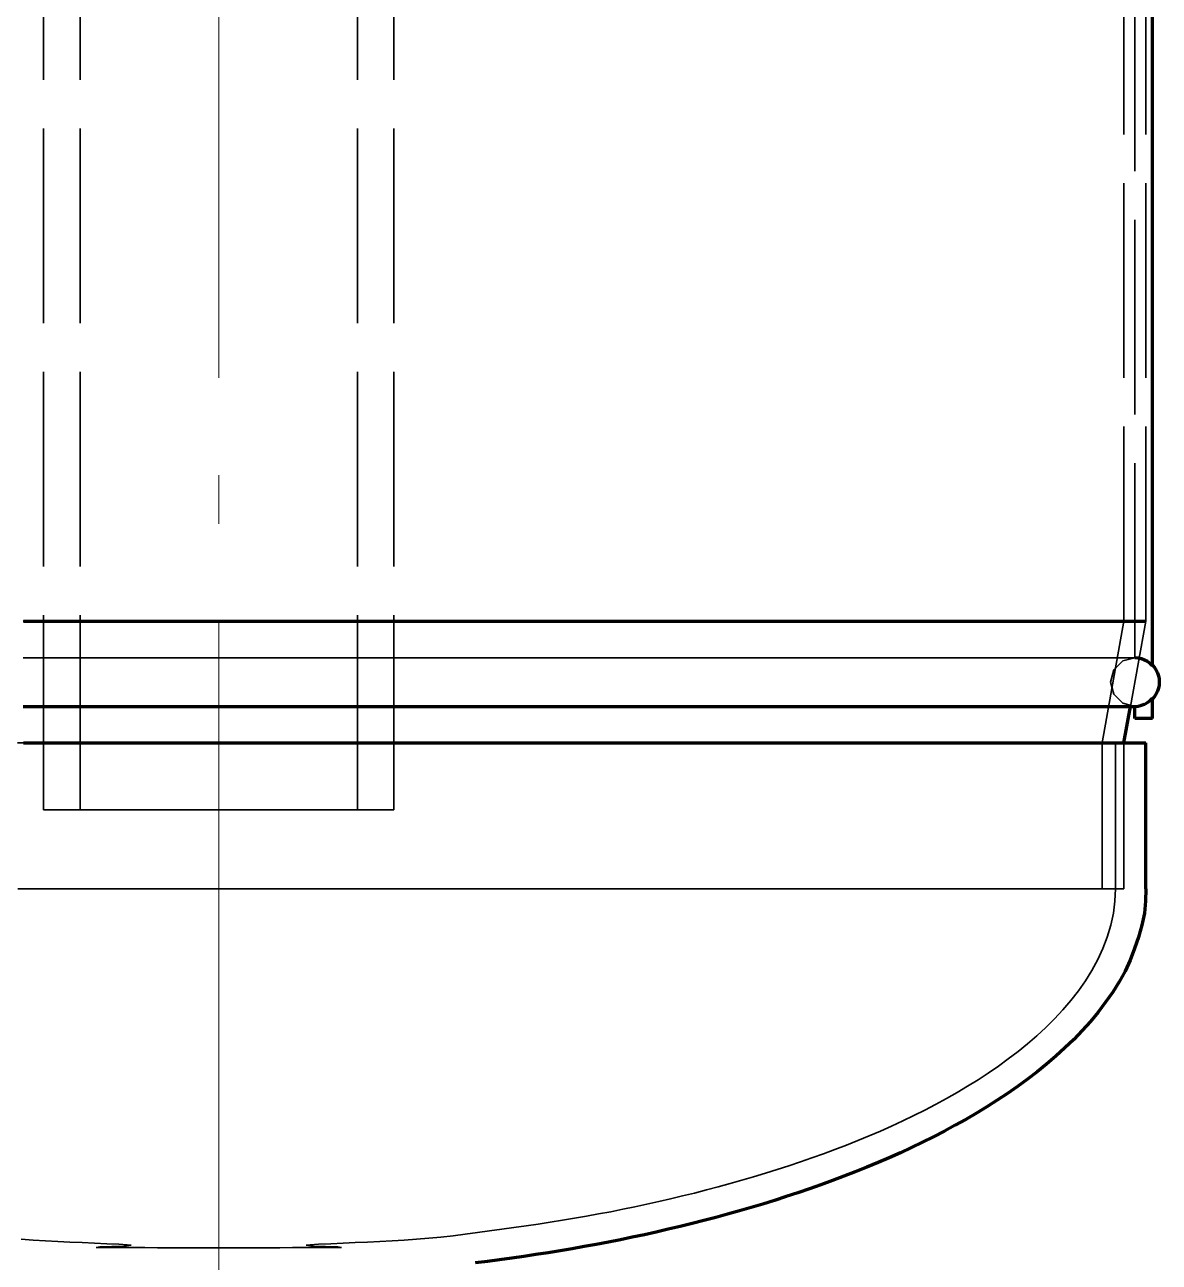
# Model space of a CAD drawing. Header units: millimetres. Extents: x 0 to 2208, y 0 to 420.
# Drawn here: x 194.55 to 217.86, y 99.3 to 124.73 of the extents above; entities that cross this region are included whole.
import ezdxf

# ---------------------------------------------------------------- set-up
doc = ezdxf.new("R2010")
doc.units = ezdxf.units.MM
doc.linetypes.add('IRAM-E-TRAZOS', pattern=[5, 4, -1])
doc.linetypes.add('IRAM-F-TRAZO-PUNTO', pattern=[20, 15, -2, 1, -2])
for name, color, linetype, lineweight in [('01-VISIBLE', 7, 'CONTINUOUS', 70), ('02-OCULTA', 4, 'IRAM-E-TRAZOS', 35), ('03-EJE', 1, 'IRAM-F-TRAZO-PUNTO', 18)]:
    doc.layers.add(name, color=color, linetype=linetype, lineweight=lineweight)

msp = doc.modelspace()

# ---------------------------------------------------------------- linework, layer by layer
at = {"layer": '01-VISIBLE'}
for p, q in [((217.72, 111.554), (217.72, 126.414)), ((217.72, 110.473), (217.72, 110.892)), ((217.135, 109.973), (217.27, 110.723)), ((217.36, 110.473), (217.36, 110.723)), ((217.72, 110.473), (217.36, 110.473)), ((217.585, 106.973), (217.585, 109.973))]:
    msp.add_line(p, q, dxfattribs=at)
for points in [[(194.524, 112.473), (194.775, 112.473), (195.026, 112.473), (195.276, 112.473), (195.527, 112.473), (195.778, 112.473), (196.028, 112.473), (196.279, 112.473), (196.53, 112.473), (196.78, 112.473), (197.031, 112.473), (197.282, 112.473), (197.532, 112.473), (197.783, 112.473), (198.034, 112.473), (198.284, 112.473), (198.535, 112.473), (198.786, 112.473), (199.036, 112.473), (199.287, 112.473), (199.538, 112.473), (199.788, 112.473), (200.039, 112.473), (200.29, 112.473), (200.54, 112.473), (200.791, 112.473), (201.042, 112.473), (201.292, 112.473), (201.543, 112.473), (201.794, 112.473), (202.044, 112.473), (202.295, 112.473), (202.546, 112.473), (202.796, 112.473), (203.047, 112.473), (203.297, 112.473), (203.548, 112.473), (203.799, 112.473), (204.049, 112.473), (204.3, 112.473), (204.551, 112.473), (204.801, 112.473), (205.052, 112.473), (205.303, 112.473), (205.553, 112.473), (205.804, 112.473), (206.055, 112.473), (206.305, 112.473), (206.556, 112.473), (206.807, 112.473), (207.057, 112.473), (207.308, 112.473), (207.559, 112.473), (207.809, 112.473), (208.06, 112.473), (208.311, 112.473), (208.561, 112.473), (208.812, 112.473), (209.063, 112.473), (209.313, 112.473), (209.564, 112.473), (209.815, 112.473), (210.065, 112.473), (210.316, 112.473), (210.567, 112.473), (210.817, 112.473), (211.068, 112.473), (211.319, 112.473), (211.569, 112.473), (211.82, 112.473), (212.071, 112.473), (212.321, 112.473), (212.572, 112.473), (212.822, 112.473), (213.073, 112.473), (213.324, 112.473), (213.574, 112.473), (213.825, 112.473), (214.076, 112.473), (214.326, 112.473), (214.577, 112.473), (214.828, 112.473), (215.078, 112.473), (215.329, 112.473), (215.58, 112.473), (215.83, 112.473), (216.081, 112.473), (216.332, 112.473), (216.582, 112.473), (216.833, 112.473), (217.084, 112.473), (217.334, 112.473), (217.585, 112.473)], [(217.72, 111.554), (217.672, 111.602), (217.617, 111.643), (217.557, 111.676), (217.494, 111.7), (217.428, 111.716), (217.36, 111.723)], [(217.72, 111.57), (217.761, 111.521), (217.796, 111.468), (217.824, 111.41), (217.844, 111.349), (217.856, 111.287), (217.86, 111.223)], [(217.86, 111.223), (217.856, 111.159), (217.844, 111.096), (217.824, 111.036), (217.796, 110.978), (217.761, 110.925), (217.72, 110.876)], [(217.36, 110.723), (217.428, 110.73), (217.494, 110.746), (217.557, 110.77), (217.617, 110.803), (217.672, 110.844), (217.72, 110.892)], [(194.519, 110.723), (194.77, 110.723), (195.021, 110.723), (195.272, 110.723), (195.523, 110.723), (195.774, 110.723), (196.025, 110.723), (196.276, 110.723), (196.527, 110.723), (196.778, 110.723), (197.029, 110.723), (197.28, 110.723), (197.531, 110.723), (197.782, 110.723), (198.033, 110.723), (198.284, 110.723), (198.535, 110.723), (198.786, 110.723), (199.037, 110.723), (199.288, 110.723), (199.539, 110.723), (199.79, 110.723), (200.041, 110.723), (200.292, 110.723), (200.543, 110.723), (200.794, 110.723), (201.045, 110.723), (201.296, 110.723), (201.547, 110.723), (201.798, 110.723), (202.049, 110.723), (202.3, 110.723), (202.551, 110.723), (202.802, 110.723), (203.053, 110.723), (203.304, 110.723), (203.555, 110.723), (203.806, 110.723), (204.057, 110.723), (204.308, 110.723), (204.559, 110.723), (204.81, 110.723), (205.061, 110.723), (205.312, 110.723), (205.563, 110.723), (205.814, 110.723), (206.065, 110.723), (206.316, 110.723), (206.567, 110.723), (206.818, 110.723), (207.069, 110.723), (207.32, 110.723), (207.571, 110.723), (207.822, 110.723), (208.073, 110.723), (208.324, 110.723), (208.575, 110.723), (208.826, 110.723), (209.077, 110.723), (209.328, 110.723), (209.579, 110.723), (209.83, 110.723), (210.081, 110.723), (210.332, 110.723), (210.583, 110.723), (210.834, 110.723), (211.085, 110.723), (211.336, 110.723), (211.587, 110.723), (211.838, 110.723), (212.089, 110.723), (212.34, 110.723), (212.591, 110.723), (212.842, 110.723), (213.093, 110.723), (213.344, 110.723), (213.595, 110.723), (213.846, 110.723), (214.097, 110.723), (214.348, 110.723), (214.599, 110.723), (214.85, 110.723), (215.101, 110.723), (215.352, 110.723), (215.603, 110.723), (215.854, 110.723), (216.105, 110.723), (216.356, 110.723), (216.607, 110.723), (216.858, 110.723), (217.109, 110.723), (217.36, 110.723)], [(217.36, 110.723), (217.36, 110.723), (217.36, 110.723), (217.36, 110.723), (217.36, 110.723), (217.36, 110.723), (217.36, 110.723)], [(194.524, 109.973), (194.775, 109.973), (195.026, 109.973), (195.276, 109.973), (195.527, 109.973), (195.778, 109.973), (196.028, 109.973), (196.279, 109.973), (196.53, 109.973), (196.78, 109.973), (197.031, 109.973), (197.282, 109.973), (197.532, 109.973), (197.783, 109.973), (198.034, 109.973), (198.284, 109.973), (198.535, 109.973), (198.786, 109.973), (199.036, 109.973), (199.287, 109.973), (199.538, 109.973), (199.788, 109.973), (200.039, 109.973), (200.29, 109.973), (200.54, 109.973), (200.791, 109.973), (201.042, 109.973), (201.292, 109.973), (201.543, 109.973), (201.794, 109.973), (202.044, 109.973), (202.295, 109.973), (202.546, 109.973), (202.796, 109.973), (203.047, 109.973), (203.297, 109.973), (203.548, 109.973), (203.799, 109.973), (204.049, 109.973), (204.3, 109.973), (204.551, 109.973), (204.801, 109.973), (205.052, 109.973), (205.303, 109.973), (205.553, 109.973), (205.804, 109.973), (206.055, 109.973), (206.305, 109.973), (206.556, 109.973), (206.807, 109.973), (207.057, 109.973), (207.308, 109.973), (207.559, 109.973), (207.809, 109.973), (208.06, 109.973), (208.311, 109.973), (208.561, 109.973), (208.812, 109.973), (209.063, 109.973), (209.313, 109.973), (209.564, 109.973), (209.815, 109.973), (210.065, 109.973), (210.316, 109.973), (210.567, 109.973), (210.817, 109.973), (211.068, 109.973), (211.319, 109.973), (211.569, 109.973), (211.82, 109.973), (212.071, 109.973), (212.321, 109.973), (212.572, 109.973), (212.822, 109.973), (213.073, 109.973), (213.324, 109.973), (213.574, 109.973), (213.825, 109.973), (214.076, 109.973), (214.326, 109.973), (214.577, 109.973), (214.828, 109.973), (215.078, 109.973), (215.329, 109.973), (215.58, 109.973), (215.83, 109.973), (216.081, 109.973), (216.332, 109.973), (216.582, 109.973), (216.833, 109.973), (217.084, 109.973), (217.334, 109.973), (217.585, 109.973)], [(217.585, 106.973), (217.579, 106.721), (217.555, 106.471), (217.503, 106.225), (217.433, 105.983), (217.353, 105.745), (217.262, 105.51), (217.157, 105.282), (217.036, 105.061), (216.903, 104.848), (216.758, 104.642), (216.605, 104.442), (216.445, 104.248), (216.277, 104.061), (216.103, 103.879), (215.922, 103.704), (215.736, 103.535), (215.545, 103.371), (215.35, 103.213), (215.15, 103.06), (214.947, 102.911), (214.74, 102.768), (214.53, 102.629), (214.318, 102.494), (214.103, 102.363), (213.886, 102.236), (213.666, 102.113), (213.445, 101.994), (213.222, 101.878), (212.997, 101.765), (212.77, 101.656), (212.542, 101.55), (212.312, 101.447), (212.081, 101.348), (211.849, 101.251), (211.615, 101.157), (211.381, 101.065), (211.145, 100.977), (210.909, 100.891), (210.672, 100.807), (210.434, 100.726), (210.195, 100.647), (209.955, 100.57), (209.715, 100.496), (209.474, 100.423), (209.232, 100.353), (208.99, 100.285), (208.747, 100.219), (208.504, 100.155), (208.26, 100.094), (208.015, 100.034), (207.771, 99.976), (207.525, 99.92), (207.28, 99.865), (207.033, 99.813), (206.787, 99.762), (206.54, 99.714), (206.293, 99.666), (206.046, 99.621), (205.798, 99.577), (205.55, 99.535), (205.301, 99.495), (205.053, 99.456), (204.804, 99.419), (204.555, 99.383), (204.306, 99.349), (204.056, 99.316), (203.806, 99.285)]]:
    msp.add_lwpolyline(points, dxfattribs=at)
at = {"layer": '02-OCULTA'}
for p, q in [((194.935, 108.598), (194.935, 243.673)), ((195.685, 108.598), (195.685, 243.673)), ((201.385, 108.598), (201.385, 243.673)), ((202.135, 108.598), (202.135, 243.673)), ((217.135, 112.473), (217.135, 233.168)), ((217.36, 111.723), (217.36, 232.668)), ((217.36, 111.723), (217.36, 232.668)), ((217.585, 112.473), (217.585, 232.668)), ((217.72, 111.554), (217.72, 232.668)), ((216.685, 109.973), (217.135, 112.473)), ((217.27, 110.723), (217.585, 112.473)), ((217.72, 110.473), (217.72, 110.892)), ((217.36, 110.473), (217.36, 110.723)), ((217.72, 110.473), (217.36, 110.473)), ((216.685, 106.973), (216.685, 109.973)), ((216.96, 109.973), (216.96, 106.973)), ((217.135, 106.973), (217.135, 109.973))]:
    msp.add_line(p, q, dxfattribs=at)
for points in [[(198.535, 112.473), (198.284, 112.473), (198.032, 112.473), (197.781, 112.473), (197.53, 112.473), (197.278, 112.473), (197.027, 112.473), (196.776, 112.473), (196.524, 112.473), (196.273, 112.473), (196.021, 112.473), (195.77, 112.473), (195.519, 112.473), (195.267, 112.473), (195.016, 112.473), (194.765, 112.473), (194.513, 112.473)], [(194.513, 112.473), (194.765, 112.473), (195.016, 112.473), (195.267, 112.473), (195.519, 112.473), (195.77, 112.473), (196.021, 112.473), (196.273, 112.473), (196.524, 112.473), (196.776, 112.473), (197.027, 112.473), (197.278, 112.473), (197.53, 112.473), (197.781, 112.473), (198.032, 112.473), (198.284, 112.473), (198.535, 112.473), (198.786, 112.473), (199.038, 112.473), (199.289, 112.473), (199.54, 112.473), (199.792, 112.473), (200.043, 112.473), (200.294, 112.473), (200.546, 112.473), (200.797, 112.473), (201.049, 112.473), (201.3, 112.473), (201.551, 112.473), (201.803, 112.473), (202.054, 112.473), (202.305, 112.473), (202.557, 112.473), (202.808, 112.473), (203.059, 112.473), (203.311, 112.473), (203.562, 112.473), (203.813, 112.473), (204.065, 112.473), (204.316, 112.473), (204.567, 112.473), (204.819, 112.473), (205.07, 112.473), (205.321, 112.473), (205.573, 112.473), (205.824, 112.473), (206.076, 112.473), (206.327, 112.473), (206.578, 112.473), (206.83, 112.473), (207.081, 112.473), (207.332, 112.473), (207.584, 112.473), (207.835, 112.473), (208.086, 112.473), (208.338, 112.473), (208.589, 112.473), (208.84, 112.473), (209.092, 112.473), (209.343, 112.473), (209.594, 112.473), (209.846, 112.473), (210.097, 112.473), (210.349, 112.473), (210.6, 112.473), (210.851, 112.473), (211.103, 112.473), (211.354, 112.473), (211.605, 112.473), (211.857, 112.473), (212.108, 112.473), (212.359, 112.473), (212.611, 112.473), (212.862, 112.473), (213.113, 112.473), (213.365, 112.473), (213.616, 112.473), (213.867, 112.473), (214.119, 112.473), (214.37, 112.473), (214.621, 112.473), (214.873, 112.473), (215.124, 112.473), (215.376, 112.473), (215.627, 112.473), (215.878, 112.473), (216.13, 112.473), (216.381, 112.473), (216.632, 112.473), (216.884, 112.473), (217.135, 112.473)], [(198.535, 112.473), (198.284, 112.473), (198.034, 112.473), (197.783, 112.473), (197.532, 112.473), (197.282, 112.473), (197.031, 112.473), (196.78, 112.473), (196.53, 112.473), (196.279, 112.473), (196.028, 112.473), (195.778, 112.473), (195.527, 112.473), (195.276, 112.473), (195.026, 112.473), (194.775, 112.473), (194.524, 112.473)], [(217.585, 112.473), (217.334, 112.473), (217.084, 112.473), (216.833, 112.473), (216.582, 112.473), (216.332, 112.473), (216.081, 112.473), (215.83, 112.473), (215.58, 112.473), (215.329, 112.473), (215.078, 112.473), (214.828, 112.473), (214.577, 112.473), (214.326, 112.473), (214.076, 112.473), (213.825, 112.473), (213.574, 112.473), (213.324, 112.473), (213.073, 112.473), (212.822, 112.473), (212.572, 112.473), (212.321, 112.473), (212.071, 112.473), (211.82, 112.473), (211.569, 112.473), (211.319, 112.473), (211.068, 112.473), (210.817, 112.473), (210.567, 112.473), (210.316, 112.473), (210.065, 112.473), (209.815, 112.473), (209.564, 112.473), (209.313, 112.473), (209.063, 112.473), (208.812, 112.473), (208.561, 112.473), (208.311, 112.473), (208.06, 112.473), (207.809, 112.473), (207.559, 112.473), (207.308, 112.473), (207.057, 112.473), (206.807, 112.473), (206.556, 112.473), (206.305, 112.473), (206.055, 112.473), (205.804, 112.473), (205.553, 112.473), (205.303, 112.473), (205.052, 112.473), (204.801, 112.473), (204.551, 112.473), (204.3, 112.473), (204.049, 112.473), (203.799, 112.473), (203.548, 112.473), (203.297, 112.473), (203.047, 112.473), (202.796, 112.473), (202.546, 112.473), (202.295, 112.473), (202.044, 112.473), (201.794, 112.473), (201.543, 112.473), (201.292, 112.473), (201.042, 112.473), (200.791, 112.473), (200.54, 112.473), (200.29, 112.473), (200.039, 112.473), (199.788, 112.473), (199.538, 112.473), (199.287, 112.473), (199.036, 112.473), (198.786, 112.473), (198.535, 112.473)], [(217.135, 112.473), (216.884, 112.473), (216.632, 112.473), (216.381, 112.473), (216.13, 112.473), (215.878, 112.473), (215.627, 112.473), (215.376, 112.473), (215.124, 112.473), (214.873, 112.473), (214.621, 112.473), (214.37, 112.473), (214.119, 112.473), (213.867, 112.473), (213.616, 112.473), (213.365, 112.473), (213.113, 112.473), (212.862, 112.473), (212.611, 112.473), (212.359, 112.473), (212.108, 112.473), (211.857, 112.473), (211.605, 112.473), (211.354, 112.473), (211.103, 112.473), (210.851, 112.473), (210.6, 112.473), (210.349, 112.473), (210.097, 112.473), (209.846, 112.473), (209.594, 112.473), (209.343, 112.473), (209.092, 112.473), (208.84, 112.473), (208.589, 112.473), (208.338, 112.473), (208.086, 112.473), (207.835, 112.473), (207.584, 112.473), (207.332, 112.473), (207.081, 112.473), (206.83, 112.473), (206.578, 112.473), (206.327, 112.473), (206.076, 112.473), (205.824, 112.473), (205.573, 112.473), (205.321, 112.473), (205.07, 112.473), (204.819, 112.473), (204.567, 112.473), (204.316, 112.473), (204.065, 112.473), (203.813, 112.473), (203.562, 112.473), (203.311, 112.473), (203.059, 112.473), (202.808, 112.473), (202.557, 112.473), (202.305, 112.473), (202.054, 112.473), (201.803, 112.473), (201.551, 112.473), (201.3, 112.473), (201.049, 112.473), (200.797, 112.473), (200.546, 112.473), (200.294, 112.473), (200.043, 112.473), (199.792, 112.473), (199.54, 112.473), (199.289, 112.473), (199.038, 112.473), (198.786, 112.473), (198.535, 112.473)], [(198.535, 111.723), (198.284, 111.723), (198.033, 111.723), (197.782, 111.723), (197.531, 111.723), (197.28, 111.723), (197.029, 111.723), (196.778, 111.723), (196.527, 111.723), (196.276, 111.723), (196.025, 111.723), (195.774, 111.723), (195.523, 111.723), (195.272, 111.723), (195.021, 111.723), (194.77, 111.723), (194.519, 111.723)], [(217.36, 111.723), (217.109, 111.723), (216.858, 111.723), (216.607, 111.723), (216.356, 111.723), (216.105, 111.723), (215.854, 111.723), (215.603, 111.723), (215.352, 111.723), (215.101, 111.723), (214.85, 111.723), (214.599, 111.723), (214.348, 111.723), (214.097, 111.723), (213.846, 111.723), (213.595, 111.723), (213.344, 111.723), (213.093, 111.723), (212.842, 111.723), (212.591, 111.723), (212.34, 111.723), (212.089, 111.723), (211.838, 111.723), (211.587, 111.723), (211.336, 111.723), (211.085, 111.723), (210.834, 111.723), (210.583, 111.723), (210.332, 111.723), (210.081, 111.723), (209.83, 111.723), (209.579, 111.723), (209.328, 111.723), (209.077, 111.723), (208.826, 111.723), (208.575, 111.723), (208.324, 111.723), (208.073, 111.723), (207.822, 111.723), (207.571, 111.723), (207.32, 111.723), (207.069, 111.723), (206.818, 111.723), (206.567, 111.723), (206.316, 111.723), (206.065, 111.723), (205.814, 111.723), (205.563, 111.723), (205.312, 111.723), (205.061, 111.723), (204.81, 111.723), (204.559, 111.723), (204.308, 111.723), (204.057, 111.723), (203.806, 111.723), (203.555, 111.723), (203.304, 111.723), (203.053, 111.723), (202.802, 111.723), (202.551, 111.723), (202.3, 111.723), (202.049, 111.723), (201.798, 111.723), (201.547, 111.723), (201.296, 111.723), (201.045, 111.723), (200.794, 111.723), (200.543, 111.723), (200.292, 111.723), (200.041, 111.723), (199.79, 111.723), (199.539, 111.723), (199.288, 111.723), (199.037, 111.723), (198.786, 111.723), (198.535, 111.723), (198.284, 111.723), (198.033, 111.723), (197.782, 111.723), (197.531, 111.723), (197.28, 111.723), (197.029, 111.723), (196.778, 111.723), (196.527, 111.723), (196.276, 111.723), (196.025, 111.723), (195.774, 111.723), (195.523, 111.723), (195.272, 111.723), (195.021, 111.723), (194.77, 111.723), (194.519, 111.723)], [(217.36, 111.723), (217.109, 111.723), (216.858, 111.723), (216.607, 111.723), (216.356, 111.723), (216.105, 111.723), (215.854, 111.723), (215.603, 111.723), (215.352, 111.723), (215.101, 111.723), (214.85, 111.723), (214.599, 111.723), (214.348, 111.723), (214.097, 111.723), (213.846, 111.723), (213.595, 111.723), (213.344, 111.723), (213.093, 111.723), (212.842, 111.723), (212.591, 111.723), (212.34, 111.723), (212.089, 111.723), (211.838, 111.723), (211.587, 111.723), (211.336, 111.723), (211.085, 111.723), (210.834, 111.723), (210.583, 111.723), (210.332, 111.723), (210.081, 111.723), (209.83, 111.723), (209.579, 111.723), (209.328, 111.723), (209.077, 111.723), (208.826, 111.723), (208.575, 111.723), (208.324, 111.723), (208.073, 111.723), (207.822, 111.723), (207.571, 111.723), (207.32, 111.723), (207.069, 111.723), (206.818, 111.723), (206.567, 111.723), (206.316, 111.723), (206.065, 111.723), (205.814, 111.723), (205.563, 111.723), (205.312, 111.723), (205.061, 111.723), (204.81, 111.723), (204.559, 111.723), (204.308, 111.723), (204.057, 111.723), (203.806, 111.723), (203.555, 111.723), (203.304, 111.723), (203.053, 111.723), (202.802, 111.723), (202.551, 111.723), (202.3, 111.723), (202.049, 111.723), (201.798, 111.723), (201.547, 111.723), (201.296, 111.723), (201.045, 111.723), (200.794, 111.723), (200.543, 111.723), (200.292, 111.723), (200.041, 111.723), (199.79, 111.723), (199.539, 111.723), (199.288, 111.723), (199.037, 111.723), (198.786, 111.723), (198.535, 111.723)], [(217.36, 110.723), (217.11, 110.79), (216.927, 110.973), (216.86, 111.223), (216.927, 111.473), (217.11, 111.656), (217.36, 111.723)], [(217.72, 111.554), (217.672, 111.602), (217.617, 111.643), (217.557, 111.676), (217.494, 111.7), (217.428, 111.716), (217.36, 111.723)], [(217.36, 111.723), (217.36, 111.723), (217.36, 111.723), (217.36, 111.723), (217.36, 111.723), (217.36, 111.723), (217.36, 111.723)], [(217.72, 111.554), (217.72, 111.557), (217.72, 111.559), (217.72, 111.562), (217.72, 111.565), (217.72, 111.567), (217.72, 111.57)], [(217.72, 111.57), (217.72, 111.567), (217.72, 111.565), (217.72, 111.562), (217.72, 111.559), (217.72, 111.557), (217.72, 111.554)], [(217.36, 110.723), (217.428, 110.73), (217.494, 110.746), (217.557, 110.77), (217.617, 110.803), (217.672, 110.844), (217.72, 110.892)], [(217.72, 110.892), (217.72, 110.889), (217.72, 110.887), (217.72, 110.884), (217.72, 110.881), (217.72, 110.879), (217.72, 110.876)], [(217.72, 110.876), (217.72, 110.879), (217.72, 110.881), (217.72, 110.884), (217.72, 110.887), (217.72, 110.889), (217.72, 110.892)], [(198.535, 110.723), (198.284, 110.723), (198.033, 110.723), (197.782, 110.723), (197.531, 110.723), (197.28, 110.723), (197.029, 110.723), (196.778, 110.723), (196.527, 110.723), (196.276, 110.723), (196.025, 110.723), (195.774, 110.723), (195.523, 110.723), (195.272, 110.723), (195.021, 110.723), (194.77, 110.723), (194.519, 110.723)], [(198.535, 110.723), (198.786, 110.723), (199.037, 110.723), (199.288, 110.723), (199.539, 110.723), (199.79, 110.723), (200.041, 110.723), (200.292, 110.723), (200.543, 110.723), (200.794, 110.723), (201.045, 110.723), (201.296, 110.723), (201.547, 110.723), (201.798, 110.723), (202.049, 110.723), (202.3, 110.723), (202.551, 110.723), (202.802, 110.723), (203.053, 110.723), (203.304, 110.723), (203.555, 110.723), (203.806, 110.723), (204.057, 110.723), (204.308, 110.723), (204.559, 110.723), (204.81, 110.723), (205.061, 110.723), (205.312, 110.723), (205.563, 110.723), (205.814, 110.723), (206.065, 110.723), (206.316, 110.723), (206.567, 110.723), (206.818, 110.723), (207.069, 110.723), (207.32, 110.723), (207.571, 110.723), (207.822, 110.723), (208.073, 110.723), (208.324, 110.723), (208.575, 110.723), (208.826, 110.723), (209.077, 110.723), (209.328, 110.723), (209.579, 110.723), (209.83, 110.723), (210.081, 110.723), (210.332, 110.723), (210.583, 110.723), (210.834, 110.723), (211.085, 110.723), (211.336, 110.723), (211.587, 110.723), (211.838, 110.723), (212.089, 110.723), (212.34, 110.723), (212.591, 110.723), (212.842, 110.723), (213.093, 110.723), (213.344, 110.723), (213.595, 110.723), (213.846, 110.723), (214.097, 110.723), (214.348, 110.723), (214.599, 110.723), (214.85, 110.723), (215.101, 110.723), (215.352, 110.723), (215.603, 110.723), (215.854, 110.723), (216.105, 110.723), (216.356, 110.723), (216.607, 110.723), (216.858, 110.723), (217.109, 110.723), (217.36, 110.723)], [(217.36, 110.723), (217.36, 110.723), (217.36, 110.723), (217.36, 110.723), (217.36, 110.723), (217.36, 110.723), (217.36, 110.723)], [(217.36, 110.723), (217.36, 110.723), (217.36, 110.723), (217.36, 110.723), (217.36, 110.723), (217.36, 110.723), (217.36, 110.723)], [(194.399, 109.973), (194.649, 109.973), (194.9, 109.973), (195.151, 109.973), (195.401, 109.973), (195.652, 109.973), (195.903, 109.973), (196.154, 109.973), (196.404, 109.973), (196.655, 109.973), (196.906, 109.973), (197.156, 109.973), (197.407, 109.973), (197.658, 109.973), (197.908, 109.973), (198.159, 109.973), (198.41, 109.973), (198.66, 109.973), (198.911, 109.973), (199.162, 109.973), (199.412, 109.973), (199.663, 109.973), (199.914, 109.973), (200.164, 109.973), (200.415, 109.973), (200.666, 109.973), (200.916, 109.973), (201.167, 109.973), (201.418, 109.973), (201.669, 109.973), (201.919, 109.973), (202.17, 109.973), (202.421, 109.973), (202.671, 109.973), (202.922, 109.973), (203.173, 109.973), (203.423, 109.973), (203.674, 109.973), (203.925, 109.973), (204.175, 109.973), (204.426, 109.973), (204.677, 109.973), (204.927, 109.973), (205.178, 109.973), (205.429, 109.973), (205.679, 109.973), (205.93, 109.973), (206.181, 109.973), (206.431, 109.973), (206.682, 109.973), (206.933, 109.973), (207.183, 109.973), (207.434, 109.973), (207.685, 109.973), (207.936, 109.973), (208.186, 109.973), (208.437, 109.973), (208.688, 109.973), (208.938, 109.973), (209.189, 109.973), (209.44, 109.973), (209.69, 109.973), (209.941, 109.973), (210.192, 109.973), (210.442, 109.973), (210.693, 109.973), (210.944, 109.973), (211.194, 109.973), (211.445, 109.973), (211.696, 109.973), (211.946, 109.973), (212.197, 109.973), (212.448, 109.973), (212.698, 109.973), (212.949, 109.973), (213.2, 109.973), (213.45, 109.973), (213.701, 109.973), (213.952, 109.973), (214.203, 109.973), (214.453, 109.973), (214.704, 109.973), (214.955, 109.973), (215.205, 109.973), (215.456, 109.973), (215.707, 109.973), (215.957, 109.973), (216.208, 109.973), (216.459, 109.973), (216.709, 109.973), (216.96, 109.973)], [(194.404, 109.973), (194.655, 109.973), (194.905, 109.973), (195.155, 109.973), (195.406, 109.973), (195.656, 109.973), (195.906, 109.973), (196.157, 109.973), (196.407, 109.973), (196.657, 109.973), (196.908, 109.973), (197.158, 109.973), (197.408, 109.973), (197.659, 109.973), (197.909, 109.973), (198.159, 109.973), (198.41, 109.973), (198.66, 109.973), (198.911, 109.973), (199.161, 109.973), (199.411, 109.973), (199.662, 109.973), (199.912, 109.973), (200.162, 109.973), (200.413, 109.973), (200.663, 109.973), (200.913, 109.973), (201.164, 109.973), (201.414, 109.973), (201.664, 109.973), (201.915, 109.973), (202.165, 109.973), (202.415, 109.973), (202.666, 109.973), (202.916, 109.973), (203.166, 109.973), (203.417, 109.973), (203.667, 109.973), (203.917, 109.973), (204.168, 109.973), (204.418, 109.973), (204.668, 109.973), (204.919, 109.973), (205.169, 109.973), (205.419, 109.973), (205.67, 109.973), (205.92, 109.973), (206.171, 109.973), (206.421, 109.973), (206.671, 109.973), (206.922, 109.973), (207.172, 109.973), (207.422, 109.973), (207.673, 109.973), (207.923, 109.973), (208.173, 109.973), (208.424, 109.973), (208.674, 109.973), (208.924, 109.973), (209.175, 109.973), (209.425, 109.973), (209.675, 109.973), (209.926, 109.973), (210.176, 109.973), (210.426, 109.973), (210.677, 109.973), (210.927, 109.973), (211.177, 109.973), (211.428, 109.973), (211.678, 109.973), (211.928, 109.973), (212.179, 109.973), (212.429, 109.973), (212.679, 109.973), (212.93, 109.973), (213.18, 109.973), (213.431, 109.973), (213.681, 109.973), (213.931, 109.973), (214.182, 109.973), (214.432, 109.973), (214.682, 109.973), (214.933, 109.973), (215.183, 109.973), (215.433, 109.973), (215.684, 109.973), (215.934, 109.973), (216.184, 109.973), (216.435, 109.973), (216.685, 109.973)], [(198.535, 109.973), (198.283, 109.973), (198.03, 109.973), (197.778, 109.973), (197.525, 109.973), (197.273, 109.973), (197.021, 109.973), (196.768, 109.973), (196.516, 109.973), (196.263, 109.973), (196.011, 109.973), (195.759, 109.973), (195.506, 109.973), (195.254, 109.973), (195.001, 109.973), (194.749, 109.973), (194.497, 109.973)], [(198.535, 109.973), (198.283, 109.973), (198.031, 109.973), (197.779, 109.973), (197.527, 109.973), (197.275, 109.973), (197.023, 109.973), (196.77, 109.973), (196.518, 109.973), (196.266, 109.973), (196.014, 109.973), (195.762, 109.973), (195.51, 109.973), (195.258, 109.973), (195.006, 109.973), (194.754, 109.973), (194.502, 109.973)], [(198.535, 109.973), (198.284, 109.973), (198.032, 109.973), (197.781, 109.973), (197.53, 109.973), (197.278, 109.973), (197.027, 109.973), (196.776, 109.973), (196.524, 109.973), (196.273, 109.973), (196.021, 109.973), (195.77, 109.973), (195.519, 109.973), (195.267, 109.973), (195.016, 109.973), (194.765, 109.973), (194.513, 109.973)], [(194.513, 109.973), (194.765, 109.973), (195.016, 109.973), (195.267, 109.973), (195.519, 109.973), (195.77, 109.973), (196.021, 109.973), (196.273, 109.973), (196.524, 109.973), (196.776, 109.973), (197.027, 109.973), (197.278, 109.973), (197.53, 109.973), (197.781, 109.973), (198.032, 109.973), (198.284, 109.973), (198.535, 109.973), (198.786, 109.973), (199.038, 109.973), (199.289, 109.973), (199.54, 109.973), (199.792, 109.973), (200.043, 109.973), (200.294, 109.973), (200.546, 109.973), (200.797, 109.973), (201.049, 109.973), (201.3, 109.973), (201.551, 109.973), (201.803, 109.973), (202.054, 109.973), (202.305, 109.973), (202.557, 109.973), (202.808, 109.973), (203.059, 109.973), (203.311, 109.973), (203.562, 109.973), (203.813, 109.973), (204.065, 109.973), (204.316, 109.973), (204.567, 109.973), (204.819, 109.973), (205.07, 109.973), (205.321, 109.973), (205.573, 109.973), (205.824, 109.973), (206.076, 109.973), (206.327, 109.973), (206.578, 109.973), (206.83, 109.973), (207.081, 109.973), (207.332, 109.973), (207.584, 109.973), (207.835, 109.973), (208.086, 109.973), (208.338, 109.973), (208.589, 109.973), (208.84, 109.973), (209.092, 109.973), (209.343, 109.973), (209.594, 109.973), (209.846, 109.973), (210.097, 109.973), (210.349, 109.973), (210.6, 109.973), (210.851, 109.973), (211.103, 109.973), (211.354, 109.973), (211.605, 109.973), (211.857, 109.973), (212.108, 109.973), (212.359, 109.973), (212.611, 109.973), (212.862, 109.973), (213.113, 109.973), (213.365, 109.973), (213.616, 109.973), (213.867, 109.973), (214.119, 109.973), (214.37, 109.973), (214.621, 109.973), (214.873, 109.973), (215.124, 109.973), (215.376, 109.973), (215.627, 109.973), (215.878, 109.973), (216.13, 109.973), (216.381, 109.973), (216.632, 109.973), (216.884, 109.973), (217.135, 109.973)], [(198.535, 109.973), (198.284, 109.973), (198.034, 109.973), (197.783, 109.973), (197.532, 109.973), (197.282, 109.973), (197.031, 109.973), (196.78, 109.973), (196.53, 109.973), (196.279, 109.973), (196.028, 109.973), (195.778, 109.973), (195.527, 109.973), (195.276, 109.973), (195.026, 109.973), (194.775, 109.973), (194.524, 109.973)], [(217.135, 109.973), (216.884, 109.973), (216.632, 109.973), (216.381, 109.973), (216.13, 109.973), (215.878, 109.973), (215.627, 109.973), (215.376, 109.973), (215.124, 109.973), (214.873, 109.973), (214.621, 109.973), (214.37, 109.973), (214.119, 109.973), (213.867, 109.973), (213.616, 109.973), (213.365, 109.973), (213.113, 109.973), (212.862, 109.973), (212.611, 109.973), (212.359, 109.973), (212.108, 109.973), (211.857, 109.973), (211.605, 109.973), (211.354, 109.973), (211.103, 109.973), (210.851, 109.973), (210.6, 109.973), (210.349, 109.973), (210.097, 109.973), (209.846, 109.973), (209.594, 109.973), (209.343, 109.973), (209.092, 109.973), (208.84, 109.973), (208.589, 109.973), (208.338, 109.973), (208.086, 109.973), (207.835, 109.973), (207.584, 109.973), (207.332, 109.973), (207.081, 109.973), (206.83, 109.973), (206.578, 109.973), (206.327, 109.973), (206.076, 109.973), (205.824, 109.973), (205.573, 109.973), (205.321, 109.973), (205.07, 109.973), (204.819, 109.973), (204.567, 109.973), (204.316, 109.973), (204.065, 109.973), (203.813, 109.973), (203.562, 109.973), (203.311, 109.973), (203.059, 109.973), (202.808, 109.973), (202.557, 109.973), (202.305, 109.973), (202.054, 109.973), (201.803, 109.973), (201.551, 109.973), (201.3, 109.973), (201.049, 109.973), (200.797, 109.973), (200.546, 109.973), (200.294, 109.973), (200.043, 109.973), (199.792, 109.973), (199.54, 109.973), (199.289, 109.973), (199.038, 109.973), (198.786, 109.973), (198.535, 109.973)], [(216.685, 109.973), (216.433, 109.973), (216.181, 109.973), (215.929, 109.973), (215.677, 109.973), (215.425, 109.973), (215.172, 109.973), (214.92, 109.973), (214.668, 109.973), (214.416, 109.973), (214.164, 109.973), (213.912, 109.973), (213.66, 109.973), (213.408, 109.973), (213.156, 109.973), (212.904, 109.973), (212.652, 109.973), (212.4, 109.973), (212.148, 109.973), (211.895, 109.973), (211.643, 109.973), (211.391, 109.973), (211.139, 109.973), (210.887, 109.973), (210.635, 109.973), (210.383, 109.973), (210.131, 109.973), (209.879, 109.973), (209.627, 109.973), (209.375, 109.973), (209.123, 109.973), (208.87, 109.973), (208.618, 109.973), (208.366, 109.973), (208.114, 109.973), (207.862, 109.973), (207.61, 109.973), (207.358, 109.973), (207.106, 109.973), (206.854, 109.973), (206.602, 109.973), (206.35, 109.973), (206.097, 109.973), (205.845, 109.973), (205.593, 109.973), (205.341, 109.973), (205.089, 109.973), (204.837, 109.973), (204.585, 109.973), (204.333, 109.973), (204.081, 109.973), (203.829, 109.973), (203.577, 109.973), (203.325, 109.973), (203.072, 109.973), (202.82, 109.973), (202.568, 109.973), (202.316, 109.973), (202.064, 109.973), (201.812, 109.973), (201.56, 109.973), (201.308, 109.973), (201.056, 109.973), (200.804, 109.973), (200.552, 109.973), (200.3, 109.973), (200.047, 109.973), (199.795, 109.973), (199.543, 109.973), (199.291, 109.973), (199.039, 109.973), (198.787, 109.973), (198.535, 109.973)], [(217.585, 109.973), (217.334, 109.973), (217.084, 109.973), (216.833, 109.973), (216.582, 109.973), (216.332, 109.973), (216.081, 109.973), (215.83, 109.973), (215.58, 109.973), (215.329, 109.973), (215.078, 109.973), (214.828, 109.973), (214.577, 109.973), (214.326, 109.973), (214.076, 109.973), (213.825, 109.973), (213.574, 109.973), (213.324, 109.973), (213.073, 109.973), (212.822, 109.973), (212.572, 109.973), (212.321, 109.973), (212.071, 109.973), (211.82, 109.973), (211.569, 109.973), (211.319, 109.973), (211.068, 109.973), (210.817, 109.973), (210.567, 109.973), (210.316, 109.973), (210.065, 109.973), (209.815, 109.973), (209.564, 109.973), (209.313, 109.973), (209.063, 109.973), (208.812, 109.973), (208.561, 109.973), (208.311, 109.973), (208.06, 109.973), (207.809, 109.973), (207.559, 109.973), (207.308, 109.973), (207.057, 109.973), (206.807, 109.973), (206.556, 109.973), (206.305, 109.973), (206.055, 109.973), (205.804, 109.973), (205.553, 109.973), (205.303, 109.973), (205.052, 109.973), (204.801, 109.973), (204.551, 109.973), (204.3, 109.973), (204.049, 109.973), (203.799, 109.973), (203.548, 109.973), (203.297, 109.973), (203.047, 109.973), (202.796, 109.973), (202.546, 109.973), (202.295, 109.973), (202.044, 109.973), (201.794, 109.973), (201.543, 109.973), (201.292, 109.973), (201.042, 109.973), (200.791, 109.973), (200.54, 109.973), (200.29, 109.973), (200.039, 109.973), (199.788, 109.973), (199.538, 109.973), (199.287, 109.973), (199.036, 109.973), (198.786, 109.973), (198.535, 109.973)], [(216.96, 109.973), (216.708, 109.973), (216.455, 109.973), (216.203, 109.973), (215.95, 109.973), (215.698, 109.973), (215.446, 109.973), (215.193, 109.973), (214.941, 109.973), (214.688, 109.973), (214.436, 109.973), (214.184, 109.973), (213.931, 109.973), (213.679, 109.973), (213.426, 109.973), (213.174, 109.973), (212.922, 109.973), (212.669, 109.973), (212.417, 109.973), (212.164, 109.973), (211.912, 109.973), (211.66, 109.973), (211.407, 109.973), (211.155, 109.973), (210.902, 109.973), (210.65, 109.973), (210.398, 109.973), (210.145, 109.973), (209.893, 109.973), (209.64, 109.973), (209.388, 109.973), (209.136, 109.973), (208.883, 109.973), (208.631, 109.973), (208.378, 109.973), (208.126, 109.973), (207.874, 109.973), (207.621, 109.973), (207.369, 109.973), (207.117, 109.973), (206.864, 109.973), (206.612, 109.973), (206.359, 109.973), (206.107, 109.973), (205.855, 109.973), (205.602, 109.973), (205.35, 109.973), (205.097, 109.973), (204.845, 109.973), (204.593, 109.973), (204.34, 109.973), (204.088, 109.973), (203.835, 109.973), (203.583, 109.973), (203.331, 109.973), (203.078, 109.973), (202.826, 109.973), (202.573, 109.973), (202.321, 109.973), (202.069, 109.973), (201.816, 109.973), (201.564, 109.973), (201.311, 109.973), (201.059, 109.973), (200.807, 109.973), (200.554, 109.973), (200.302, 109.973), (200.049, 109.973), (199.797, 109.973), (199.545, 109.973), (199.292, 109.973), (199.04, 109.973), (198.787, 109.973), (198.535, 109.973)], [(198.535, 108.598), (198.278, 108.598), (198.021, 108.598), (197.764, 108.598), (197.506, 108.598), (197.249, 108.598), (196.992, 108.598), (196.735, 108.598), (196.478, 108.598), (196.221, 108.598), (195.964, 108.598), (195.706, 108.598), (195.449, 108.598), (195.192, 108.598), (194.935, 108.598)], [(194.935, 108.598), (195.192, 108.598), (195.449, 108.598), (195.706, 108.598), (195.964, 108.598), (196.221, 108.598), (196.478, 108.598), (196.735, 108.598), (196.992, 108.598), (197.249, 108.598), (197.506, 108.598), (197.764, 108.598), (198.021, 108.598), (198.278, 108.598), (198.535, 108.598), (198.792, 108.598), (199.049, 108.598), (199.306, 108.598), (199.564, 108.598), (199.821, 108.598), (200.078, 108.598), (200.335, 108.598), (200.592, 108.598), (200.849, 108.598), (201.106, 108.598), (201.364, 108.598), (201.621, 108.598), (201.878, 108.598), (202.135, 108.598)], [(198.535, 108.598), (198.276, 108.598), (198.017, 108.598), (197.758, 108.598), (197.499, 108.598), (197.24, 108.598), (196.98, 108.598), (196.721, 108.598), (196.462, 108.598), (196.203, 108.598), (195.944, 108.598), (195.685, 108.598)], [(195.685, 108.598), (195.944, 108.598), (196.203, 108.598), (196.462, 108.598), (196.721, 108.598), (196.98, 108.598), (197.24, 108.598), (197.499, 108.598), (197.758, 108.598), (198.017, 108.598), (198.276, 108.598), (198.535, 108.598), (198.794, 108.598), (199.053, 108.598), (199.312, 108.598), (199.571, 108.598), (199.83, 108.598), (200.09, 108.598), (200.349, 108.598), (200.608, 108.598), (200.867, 108.598), (201.126, 108.598), (201.385, 108.598)], [(202.135, 108.598), (201.878, 108.598), (201.621, 108.598), (201.364, 108.598), (201.106, 108.598), (200.849, 108.598), (200.592, 108.598), (200.335, 108.598), (200.078, 108.598), (199.821, 108.598), (199.564, 108.598), (199.306, 108.598), (199.049, 108.598), (198.792, 108.598), (198.535, 108.598)], [(201.385, 108.598), (201.126, 108.598), (200.867, 108.598), (200.608, 108.598), (200.349, 108.598), (200.09, 108.598), (199.83, 108.598), (199.571, 108.598), (199.312, 108.598), (199.053, 108.598), (198.794, 108.598), (198.535, 108.598)], [(194.404, 106.973), (194.655, 106.973), (194.905, 106.973), (195.155, 106.973), (195.406, 106.973), (195.656, 106.973), (195.906, 106.973), (196.157, 106.973), (196.407, 106.973), (196.657, 106.973), (196.908, 106.973), (197.158, 106.973), (197.408, 106.973), (197.659, 106.973), (197.909, 106.973), (198.159, 106.973), (198.41, 106.973), (198.66, 106.973), (198.911, 106.973), (199.161, 106.973), (199.411, 106.973), (199.662, 106.973), (199.912, 106.973), (200.162, 106.973), (200.413, 106.973), (200.663, 106.973), (200.913, 106.973), (201.164, 106.973), (201.414, 106.973), (201.664, 106.973), (201.915, 106.973), (202.165, 106.973), (202.415, 106.973), (202.666, 106.973), (202.916, 106.973), (203.166, 106.973), (203.417, 106.973), (203.667, 106.973), (203.917, 106.973), (204.168, 106.973), (204.418, 106.973), (204.668, 106.973), (204.919, 106.973), (205.169, 106.973), (205.419, 106.973), (205.67, 106.973), (205.92, 106.973), (206.171, 106.973), (206.421, 106.973), (206.671, 106.973), (206.922, 106.973), (207.172, 106.973), (207.422, 106.973), (207.673, 106.973), (207.923, 106.973), (208.173, 106.973), (208.424, 106.973), (208.674, 106.973), (208.924, 106.973), (209.175, 106.973), (209.425, 106.973), (209.675, 106.973), (209.926, 106.973), (210.176, 106.973), (210.426, 106.973), (210.677, 106.973), (210.927, 106.973), (211.177, 106.973), (211.428, 106.973), (211.678, 106.973), (211.928, 106.973), (212.179, 106.973), (212.429, 106.973), (212.679, 106.973), (212.93, 106.973), (213.18, 106.973), (213.431, 106.973), (213.681, 106.973), (213.931, 106.973), (214.182, 106.973), (214.432, 106.973), (214.682, 106.973), (214.933, 106.973), (215.183, 106.973), (215.433, 106.973), (215.684, 106.973), (215.934, 106.973), (216.184, 106.973), (216.435, 106.973), (216.685, 106.973)], [(198.535, 106.973), (198.283, 106.973), (198.031, 106.973), (197.779, 106.973), (197.527, 106.973), (197.275, 106.973), (197.023, 106.973), (196.77, 106.973), (196.518, 106.973), (196.266, 106.973), (196.014, 106.973), (195.762, 106.973), (195.51, 106.973), (195.258, 106.973), (195.006, 106.973), (194.754, 106.973), (194.502, 106.973)], [(198.535, 106.973), (198.284, 106.973), (198.032, 106.973), (197.781, 106.973), (197.53, 106.973), (197.278, 106.973), (197.027, 106.973), (196.776, 106.973), (196.524, 106.973), (196.273, 106.973), (196.021, 106.973), (195.77, 106.973), (195.519, 106.973), (195.267, 106.973), (195.016, 106.973), (194.765, 106.973), (194.513, 106.973)], [(194.513, 106.973), (194.765, 106.973), (195.016, 106.973), (195.267, 106.973), (195.519, 106.973), (195.77, 106.973), (196.021, 106.973), (196.273, 106.973), (196.524, 106.973), (196.776, 106.973), (197.027, 106.973), (197.278, 106.973), (197.53, 106.973), (197.781, 106.973), (198.032, 106.973), (198.284, 106.973), (198.535, 106.973), (198.786, 106.973), (199.038, 106.973), (199.289, 106.973), (199.54, 106.973), (199.792, 106.973), (200.043, 106.973), (200.294, 106.973), (200.546, 106.973), (200.797, 106.973), (201.049, 106.973), (201.3, 106.973), (201.551, 106.973), (201.803, 106.973), (202.054, 106.973), (202.305, 106.973), (202.557, 106.973), (202.808, 106.973), (203.059, 106.973), (203.311, 106.973), (203.562, 106.973), (203.813, 106.973), (204.065, 106.973), (204.316, 106.973), (204.567, 106.973), (204.819, 106.973), (205.07, 106.973), (205.321, 106.973), (205.573, 106.973), (205.824, 106.973), (206.076, 106.973), (206.327, 106.973), (206.578, 106.973), (206.83, 106.973), (207.081, 106.973), (207.332, 106.973), (207.584, 106.973), (207.835, 106.973), (208.086, 106.973), (208.338, 106.973), (208.589, 106.973), (208.84, 106.973), (209.092, 106.973), (209.343, 106.973), (209.594, 106.973), (209.846, 106.973), (210.097, 106.973), (210.349, 106.973), (210.6, 106.973), (210.851, 106.973), (211.103, 106.973), (211.354, 106.973), (211.605, 106.973), (211.857, 106.973), (212.108, 106.973), (212.359, 106.973), (212.611, 106.973), (212.862, 106.973), (213.113, 106.973), (213.365, 106.973), (213.616, 106.973), (213.867, 106.973), (214.119, 106.973), (214.37, 106.973), (214.621, 106.973), (214.873, 106.973), (215.124, 106.973), (215.376, 106.973), (215.627, 106.973), (215.878, 106.973), (216.13, 106.973), (216.381, 106.973), (216.632, 106.973), (216.884, 106.973), (217.135, 106.973)], [(217.135, 106.973), (216.884, 106.973), (216.632, 106.973), (216.381, 106.973), (216.13, 106.973), (215.878, 106.973), (215.627, 106.973), (215.376, 106.973), (215.124, 106.973), (214.873, 106.973), (214.621, 106.973), (214.37, 106.973), (214.119, 106.973), (213.867, 106.973), (213.616, 106.973), (213.365, 106.973), (213.113, 106.973), (212.862, 106.973), (212.611, 106.973), (212.359, 106.973), (212.108, 106.973), (211.857, 106.973), (211.605, 106.973), (211.354, 106.973), (211.103, 106.973), (210.851, 106.973), (210.6, 106.973), (210.349, 106.973), (210.097, 106.973), (209.846, 106.973), (209.594, 106.973), (209.343, 106.973), (209.092, 106.973), (208.84, 106.973), (208.589, 106.973), (208.338, 106.973), (208.086, 106.973), (207.835, 106.973), (207.584, 106.973), (207.332, 106.973), (207.081, 106.973), (206.83, 106.973), (206.578, 106.973), (206.327, 106.973), (206.076, 106.973), (205.824, 106.973), (205.573, 106.973), (205.321, 106.973), (205.07, 106.973), (204.819, 106.973), (204.567, 106.973), (204.316, 106.973), (204.065, 106.973), (203.813, 106.973), (203.562, 106.973), (203.311, 106.973), (203.059, 106.973), (202.808, 106.973), (202.557, 106.973), (202.305, 106.973), (202.054, 106.973), (201.803, 106.973), (201.551, 106.973), (201.3, 106.973), (201.049, 106.973), (200.797, 106.973), (200.546, 106.973), (200.294, 106.973), (200.043, 106.973), (199.792, 106.973), (199.54, 106.973), (199.289, 106.973), (199.038, 106.973), (198.786, 106.973), (198.535, 106.973)], [(216.685, 106.973), (216.433, 106.973), (216.181, 106.973), (215.929, 106.973), (215.677, 106.973), (215.425, 106.973), (215.172, 106.973), (214.92, 106.973), (214.668, 106.973), (214.416, 106.973), (214.164, 106.973), (213.912, 106.973), (213.66, 106.973), (213.408, 106.973), (213.156, 106.973), (212.904, 106.973), (212.652, 106.973), (212.4, 106.973), (212.148, 106.973), (211.895, 106.973), (211.643, 106.973), (211.391, 106.973), (211.139, 106.973), (210.887, 106.973), (210.635, 106.973), (210.383, 106.973), (210.131, 106.973), (209.879, 106.973), (209.627, 106.973), (209.375, 106.973), (209.123, 106.973), (208.87, 106.973), (208.618, 106.973), (208.366, 106.973), (208.114, 106.973), (207.862, 106.973), (207.61, 106.973), (207.358, 106.973), (207.106, 106.973), (206.854, 106.973), (206.602, 106.973), (206.35, 106.973), (206.097, 106.973), (205.845, 106.973), (205.593, 106.973), (205.341, 106.973), (205.089, 106.973), (204.837, 106.973), (204.585, 106.973), (204.333, 106.973), (204.081, 106.973), (203.829, 106.973), (203.577, 106.973), (203.325, 106.973), (203.072, 106.973), (202.82, 106.973), (202.568, 106.973), (202.316, 106.973), (202.064, 106.973), (201.812, 106.973), (201.56, 106.973), (201.308, 106.973), (201.056, 106.973), (200.804, 106.973), (200.552, 106.973), (200.3, 106.973), (200.047, 106.973), (199.795, 106.973), (199.543, 106.973), (199.291, 106.973), (199.039, 106.973), (198.787, 106.973), (198.535, 106.973)], [(216.96, 106.973), (216.95, 106.721), (216.918, 106.471), (216.865, 106.225), (216.793, 105.983), (216.704, 105.748), (216.598, 105.519), (216.478, 105.297), (216.345, 105.083), (216.201, 104.877), (216.046, 104.679), (215.882, 104.487), (215.71, 104.303), (215.531, 104.125), (215.346, 103.954), (215.155, 103.79), (214.96, 103.631), (214.759, 103.478), (214.555, 103.33), (214.348, 103.187), (214.136, 103.05), (213.923, 102.917), (213.706, 102.788), (213.487, 102.663), (213.265, 102.543), (213.042, 102.426), (212.817, 102.313), (212.59, 102.204), (212.361, 102.098), (212.131, 101.996), (211.899, 101.896), (211.666, 101.8), (211.432, 101.706), (211.197, 101.615), (210.961, 101.527), (210.724, 101.442), (210.486, 101.36), (210.247, 101.279), (210.007, 101.202), (209.767, 101.127), (209.526, 101.054), (209.284, 100.983), (209.041, 100.915), (208.798, 100.848), (208.554, 100.784), (208.31, 100.722), (208.065, 100.661), (207.82, 100.603), (207.575, 100.547), (207.329, 100.492), (207.082, 100.439), (206.835, 100.388), (206.588, 100.338), (206.341, 100.291), (206.093, 100.245), (205.845, 100.202), (205.596, 100.161), (205.347, 100.122), (205.098, 100.084), (204.849, 100.048), (204.599, 100.013), (204.349, 99.979), (204.1, 99.945), (203.85, 99.911), (203.6, 99.877), (203.35, 99.845), (203.1, 99.816), (202.849, 99.791), (202.598, 99.77), (202.347, 99.753), (202.095, 99.738), (201.843, 99.725), (201.592, 99.713), (201.34, 99.702), (201.088, 99.691), (200.836, 99.68), (200.585, 99.668), (200.333, 99.652), (200.478, 99.627), (200.73, 99.62), (200.982, 99.613), (201.056, 99.603), (200.804, 99.601), (200.549, 99.6), (200.3, 99.599), (200.051, 99.599), (199.791, 99.598), (199.548, 99.598), (199.287, 99.598), (199.044, 99.598), (198.789, 99.598), (198.535, 99.598)], [(194.472, 99.77), (194.723, 99.753), (194.975, 99.738), (195.227, 99.725), (195.478, 99.713), (195.73, 99.702), (195.982, 99.691), (196.234, 99.68), (196.485, 99.668), (196.737, 99.652), (196.592, 99.627), (196.34, 99.62), (196.088, 99.613), (196.014, 99.603), (196.266, 99.601), (196.521, 99.6), (196.77, 99.599), (197.019, 99.599), (197.279, 99.598), (197.522, 99.598), (197.783, 99.598), (198.026, 99.598), (198.281, 99.598), (198.535, 99.598)]]:
    msp.add_lwpolyline(points, dxfattribs=at)
at = {"layer": '03-EJE'}
msp.add_line((198.535, 97.473), (198.535, 262.968), dxfattribs=at)

doc.saveas('drawing.dxf')
